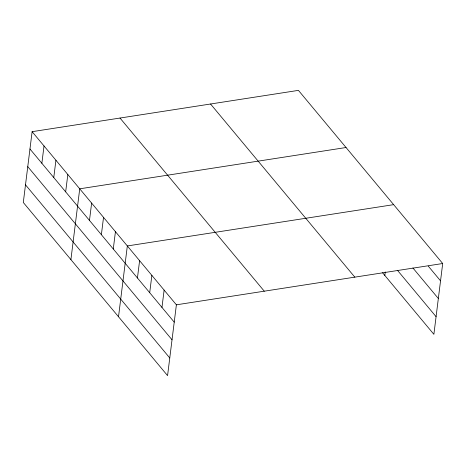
<?xml version="1.0" encoding="UTF-8"?>
<svg xmlns="http://www.w3.org/2000/svg" width="466" height="466" viewBox="0 0 466 466"><rect width="100%" height="100%" fill="white"/><g stroke="black" fill="none" stroke-linecap="round" stroke-linejoin="round"><path stroke-width="0.7" d="M32.119 131.674L23.3 202.483L167.568 375.625L176.387 304.816L32.119 131.674L298.432 90.375L442.7 263.517L433.881 334.326L382.539 272.709M41.864 163.292L44.02 145.957M53.765 177.575L55.926 160.246M65.665 191.858L67.826 174.529M70.908 259.62L79.727 188.812L346.04 147.512M89.472 220.424L91.633 203.094M101.372 234.713L103.534 217.377M113.279 248.995L115.434 231.666M118.515 316.758L127.335 245.949L393.648 204.65M137.441 277.998L139.602 260.663M149.703 292.712L151.864 275.383M161.964 307.432L164.125 290.097M384.829 275.458L385.271 271.928M176.387 304.816L442.7 263.517M428.277 266.133L440.539 280.847M412.911 267.973L438.343 298.496M397.475 270.344L436.077 316.676M210.55 104.005L354.818 277.148M120.001 118.049L264.269 291.186M29.964 149.004L174.232 322.146M27.762 166.653L172.03 339.796M25.496 184.833L169.77 357.975"/></g></svg>
